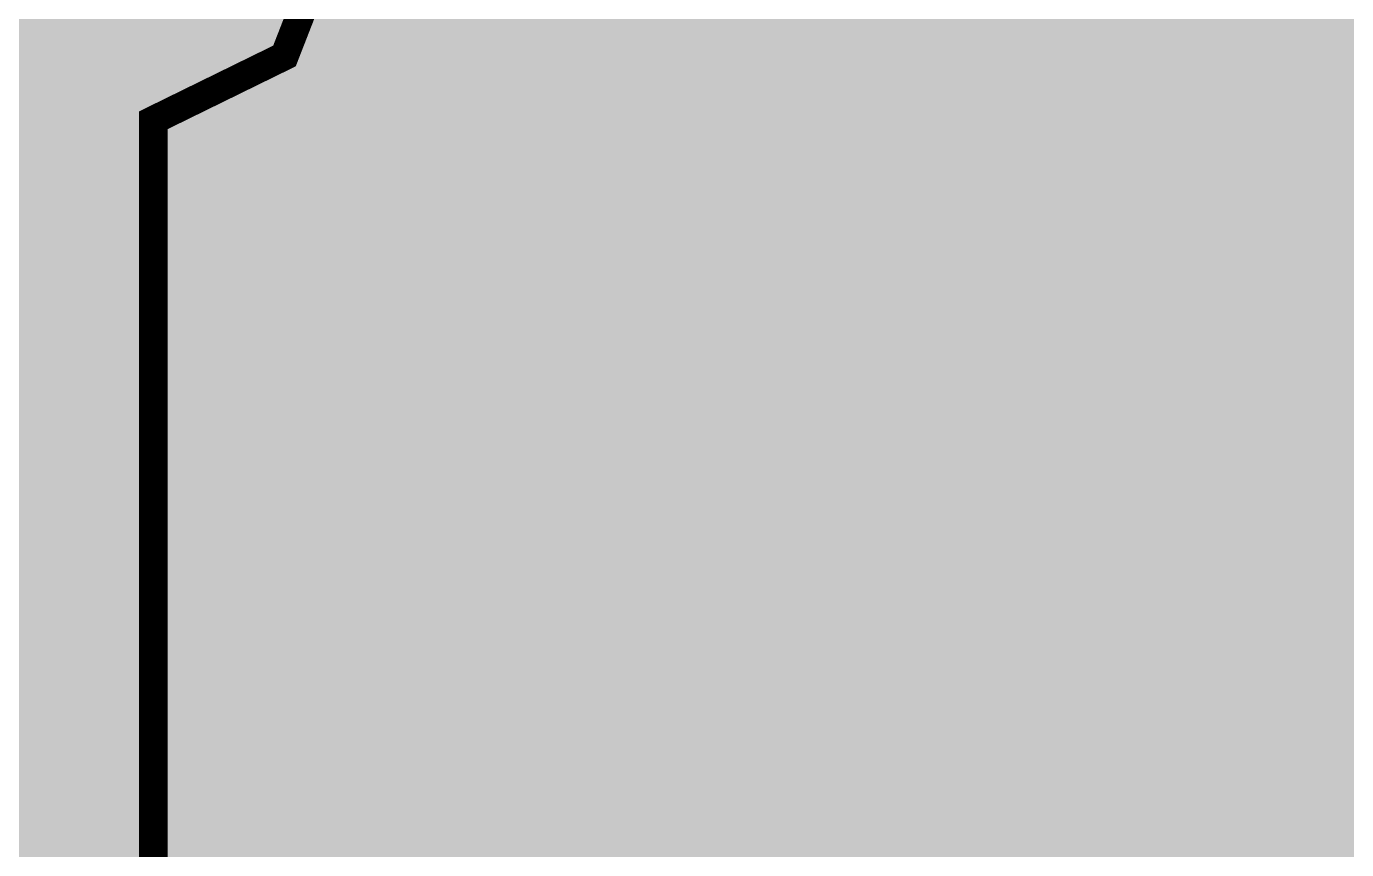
# Model space of a CAD drawing. Header units: millimetres. Extents: x -11 to 223, y -88 to 3.
# Drawn here: x 46.999 to 49.35, y -21.761 to -20.295 of the extents above; entities that cross this region are included whole.
import ezdxf

# ---------------------------------------------------------------- set-up
doc = ezdxf.new("R2010")
doc.units = ezdxf.units.MM
doc.header["$MEASUREMENT"] = 0
doc.layers.add('Bottom-Layer', color=7, linetype='Continuous', true_color=0x0000ff)
doc.layers.add('Top-Layer', color=7, linetype='Continuous', true_color=0xff0000)

msp = doc.modelspace()

# ---------------------------------------------------------------- hatches: boundary and pattern name
at = {"layer": 'Bottom-Layer'}
msp.add_hatch(color=256, dxfattribs=at).paths.add_polyline_path([(-10.3353, 1.9787), (-0.3804, 1.9787), (-0.8458, 1.7267), (-1.1955, 1.3295), (-1.3865, 0.836), (-1.3952, 0.3069), (-1.2205, -0.1927), (-0.8841, -0.6012), (-0.4273, -0.8683), (0.0937, -0.9612), (1.7937, -0.9612), (2.3147, -0.8683), (2.7716, -0.6012), (3.108, -0.1927), (3.2826, 0.3069), (3.2739, 0.836), (3.083, 1.3295), (2.7333, 1.7267), (2.2679, 1.9787), (222.6289, 1.9787), (222.6289, -87.4752), (-10.3353, -87.4752)])
at = {"layer": 'Top-Layer'}
for points in [[(-10.3353, 1.9787), (-0.3804, 1.9787), (-0.8458, 1.7267), (-1.1955, 1.3295), (-1.3865, 0.836), (-1.3952, 0.3069), (-1.2205, -0.1927), (-0.8841, -0.6012), (-0.4273, -0.8683), (0.0937, -0.9612), (1.7937, -0.9612), (2.3147, -0.8683), (2.7716, -0.6012), (3.108, -0.1927), (3.2826, 0.3069), (3.2739, 0.836), (3.083, 1.3295), (2.7333, 1.7267), (2.2679, 1.9787), (222.6289, 1.9787), (222.6289, -87.4752), (-10.3353, -87.4752)], [(40.6579, -24.9205), (40.3843, -24.5136), (39.9759, -24.2422), (39.4948, -24.1475), (39.014, -24.2439), (38.6066, -24.5168), (38.3345, -24.9247), (38.2389, -25.4057), (38.3345, -25.8866), (38.6066, -26.2945), (39.014, -26.5674), (39.4948, -26.6638), (39.9759, -26.5691), (40.3843, -26.2977), (40.6579, -25.8908), (44.8255, -25.8908), (45.0111, -25.8539), (45.1685, -25.7487), (47.0832, -23.834), (47.1884, -23.6766), (47.2253, -23.491), (47.2253, -20.4619), (47.4588, -20.3474), (47.5533, -20.105), (47.5533, -19.265), (47.5053, -19.086), (47.3742, -18.9549), (47.1952, -18.9069), (46.2852, -18.9069), (46.1061, -18.9549), (45.975, -19.086), (45.927, -19.265), (45.927, -20.105), (46.0215, -20.3474), (46.255, -20.4619), (46.255, -23.29), (44.6245, -24.9205)]]:
    msp.add_hatch(color=256, dxfattribs=at).paths.add_polyline_path(points)

# ---------------------------------------------------------------- linework, layer by layer
at = {"layer": 'Top-Layer', "const_width": 0.0508}
msp.add_lwpolyline([(40.6579, -25.8908), (44.8255, -25.8908), (45.0111, -25.8539), (45.1685, -25.7487), (47.0832, -23.834), (47.1884, -23.6766), (47.2253, -23.491), (47.2253, -20.4619), (47.4588, -20.3474), (47.5533, -20.105), (47.5533, -19.265), (47.5053, -19.086), (47.3742, -18.9549), (47.1952, -18.9069), (46.2852, -18.9069), (46.1061, -18.9549), (45.975, -19.086), (45.927, -19.265), (45.927, -20.105), (46.0215, -20.3474), (46.255, -20.4619), (46.255, -23.29), (44.6245, -24.9205), (40.6579, -24.9205)], dxfattribs=at)

doc.saveas('drawing.dxf')
